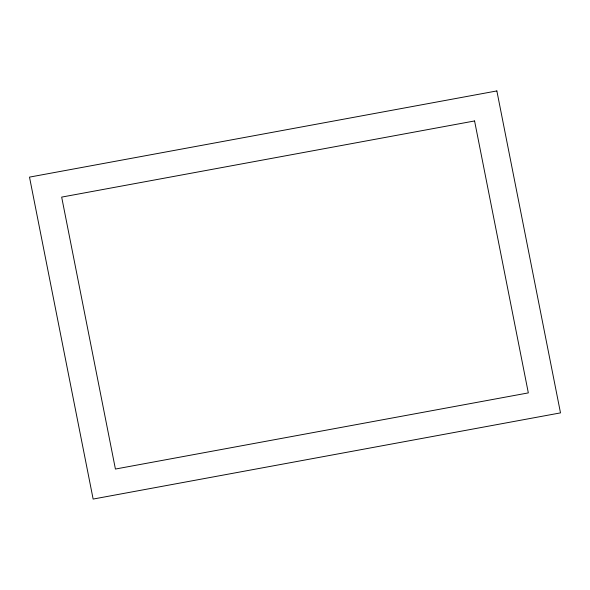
<?xml version="1.0" encoding="UTF-8"?>
<svg xmlns="http://www.w3.org/2000/svg" width="590" height="590" viewBox="0 0 590 590"><rect width="100%" height="100%" fill="white"/><g stroke="black" fill="none" stroke-linecap="round" stroke-linejoin="round"><path stroke-width="0.89" d="M496.861 90.934L29.5 177.118L93.139 499.066L560.5 412.882L496.861 90.934M474.581 120.957L61.67 197.104L115.419 469.043L528.33 392.896L474.581 120.957"/></g></svg>
